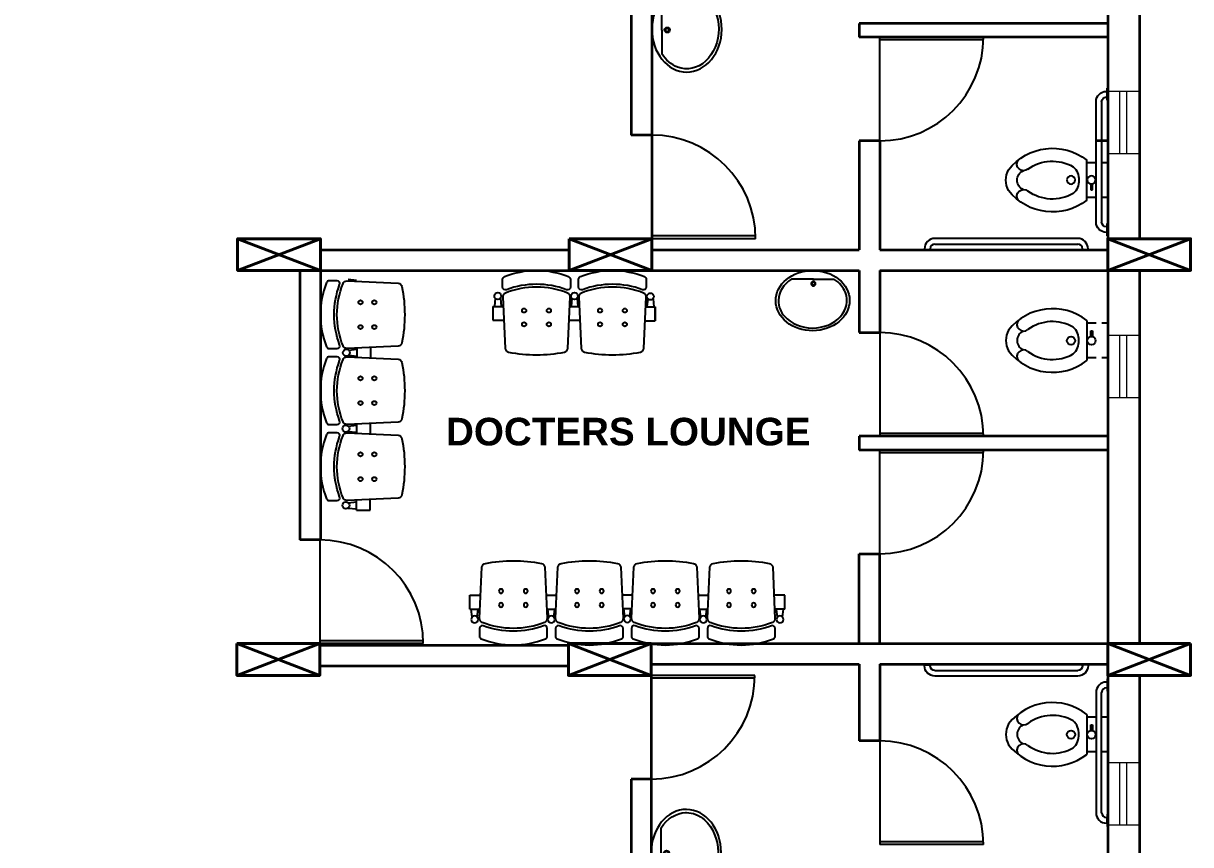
# Model space of a CAD drawing. Header units: inches. Extents: x -17070 to 527, y 504 to 2398.
# Drawn here: x -10454.02 to -10445.57, y 526.7 to 532.65 of the extents above; entities that cross this region are included whole.
import ezdxf

# ---------------------------------------------------------------- set-up
doc = ezdxf.new("R2010")
doc.units = ezdxf.units.IN
doc.linetypes.add('HIDDEN', pattern=[9.525, 6.35, -3.175])
for name, color, linetype in [('15', 7, 'HIDDEN'), ('A-Flor-Pfix', 140, 'Continuous'), ('DOOR', 5, 'Continuous'), ('elevation', 7, 'Continuous'), ('EWD_wall', 7, 'Continuous'), ('pfix', 152, 'Continuous'), ('toilet furniture', 37, 'Continuous')]:
    doc.layers.add(name, color=color, linetype=linetype)
for name, color, linetype, lineweight in [('COL', 5, 'Continuous', 40), ('section', 1, 'Continuous', 35), ('wall', 7, 'Continuous', 30), ('WIN', 4, 'Continuous', 20)]:
    doc.layers.add(name, color=color, linetype=linetype, lineweight=lineweight)
doc.styles.add('ROMANC', font='arialbd.ttf', dxfattribs={"height": 0.35})

# ---------------------------------------------------------------- blocks, each defined once
blk = doc.blocks.new('A$C15813D3F')
at = {"layer": 'A-Flor-Pfix'}
for p, q in [((0.125, -4.375), (0, -4.375)), ((0, -4.375), (0, -7.625)), ((0.125, -5.25), (0.125, -4.375)), ((0.375, -5.25), (0.125, -5.25)), ((0.125, -7.625), (0.125, -5.25)), ((0.125, -5.25), (0.125, -6.75)), ((0, -7.625), (0.125, -7.625)), ((0.125, -6.75), (0.375, -6.75)), ((1.625, -8), (1.625, -24)), ((3.125, -24), (3.125, -8)), ((1.625, -24), (1.625, -40)), ((3.125, -40), (3.125, -24)), ((0.125, -40.375), (0, -40.375)), ((0, -40.375), (0, -43.625)), ((0.125, -41.25), (0.125, -40.375)), ((0.375, -41.25), (0.125, -41.25)), ((0.125, -43.625), (0.125, -41.251)), ((0.125, -42.75), (0.375, -42.75)), ((0, -43.625), (0.125, -43.625))]:
    blk.add_line(p, q, dxfattribs=at)
for centre, radius, start, end in [((0.375, -8), 2.75, 0, 90), ((0.375, -8), 1.25, 0, 90), ((0.375, -40), 2.75, 270, 0), ((0.375, -40), 1.25, 270, 0)]:
    blk.add_arc(centre, radius, start, end, dxfattribs=at)
blk = doc.blocks.new('A$C031929D8')
at = {"layer": 'A-Flor-Pfix'}
for p, q in [((0, -13.39), (1.62, -13.39)), ((0, -22.61), (0, -13.39)), ((3.12, -13.39), (5.57, -13.39)), ((5.57, -23.31), (5.57, -12.69)), ((4.07, -19.06), (4.53, -19.06)), ((4.07, -20.55), (4.07, -19.06)), ((4.53, -20.55), (4.07, -20.55)), ((4.53, -19.06), (4.53, -20.55)), ((0, -22.61), (1.62, -22.61)), ((3.12, -22.61), (5.57, -22.61))]:
    blk.add_line(p, q, dxfattribs=at)
for centre in [(4.34, -17.96), (9.77, -17.96)]:
    blk.add_circle(centre, 1.1, dxfattribs=at)
for centre, radius, start, end in [((14.71, -24.38), 14.84, 38.0593, 128.0114), ((11.85, -17.61), 4.14, 129.8929, 185.4705), ((14.72, -24.06), 11.1, 54.0717, 119.8254), ((22.38, -13.7), 1.79, 230.0447, 34.4638), ((21.27, -18), 2.82, 296.8113, 63.1887), ((21.27, -18), 5.82, 331.6141, 28.3859), ((11.85, -18.39), 4.14, 174.5295, 230.1071), ((14.71, -11.62), 14.84, 231.9886, 321.9407), ((14.72, -11.94), 11.1, 240.1746, 305.9283), ((22.38, -22.3), 1.79, 325.5362, 129.9553)]:
    blk.add_arc(centre, radius, start, end, dxfattribs=at)
blk = doc.blocks.new('A$C44561E50')
at = {"layer": 'A-Flor-Pfix'}
for p, q in [((7.625, 0), (4.375, 0)), ((4.375, 0), (4.375, -0.125)), ((7.625, -0.125), (7.625, 0)), ((46.375, 0), (46.375, -0.125)), ((49.625, 0), (46.375, 0)), ((49.625, -0.125), (49.625, 0)), ((4.375, -0.125), (6.749, -0.125)), ((5.25, -0.125), (5.25, -0.375)), ((6.75, -0.125), (7.625, -0.125)), ((6.75, -0.375), (6.75, -0.125)), ((30, -1.625), (8, -1.625)), ((46, -1.625), (30, -1.625)), ((46.375, -0.125), (48.75, -0.125)), ((47.25, -0.125), (47.25, -0.375)), ((48.75, -0.125), (47.25, -0.125)), ((48.75, -0.125), (49.625, -0.125)), ((48.75, -0.375), (48.75, -0.125)), ((8, -3.125), (30, -3.125)), ((30, -3.125), (46, -3.125))]:
    blk.add_line(p, q, dxfattribs=at)
for centre, radius, start, end in [((8, -0.375), 2.75, 180, 270), ((8, -0.375), 1.25, 180, 270), ((46, -0.375), 1.25, 270, 0), ((46, -0.375), 2.75, 270, 0)]:
    blk.add_arc(centre, radius, start, end, dxfattribs=at)
blk = doc.blocks.new('A$C6D011404')
at = {"layer": 'toilet furniture'}
for q in [(117.8, 64.2), (434, 64.2)]:
    blk.add_line((281.2, 64.2), q, dxfattribs=at)
for radius in [16.7, 11.9]:
    blk.add_circle((281.1, 98.7), radius, dxfattribs=at)
at = {"layer": 'toilet furniture', "extrusion": (0, 0, -1)}
blk.add_ellipse((275.7, 224.9), major_axis=(275.7, -1.7), ratio=0.815709, start_param=3.141593, end_param=9.424778, dxfattribs=at)
at = {"layer": 'toilet furniture'}
blk.add_open_spline([(117.8, 64.2), (57.8, 102.3), (21.6, 161.7), (20, 223), (20, 224.8), (20, 226.5), (20.2, 267.8), (36.5, 309.1), (112.9, 395.6), (192.4, 429.5), (354.9, 430.1), (435.1, 397), (529.4, 293.2), (543.3, 225.1), (505.4, 125.8), (474.6, 90.1), (434, 64.2)], degree=3, knots=[5.365258, 5.365258, 5.365258, 5.365258, 6.257078, 6.257078, 6.283185, 6.283185, 6.283185, 6.901165, 6.901165, 7.841015, 7.841015, 8.780865, 8.780865, 9.720714, 9.720714, 10.328696, 10.328696, 10.328696, 10.328696], dxfattribs=at)
blk = doc.blocks.new('HEAD')
for p, q in [((-1.48, 1), (-1.4, 1.21)), ((-1.4, 1.21), (-1.27, 1.42)), ((-1.27, 1.42), (-1.08, 1.63)), ((-1.08, 1.63), (-0.88, 1.71)), ((-0.88, 1.71), (-0.67, 1.79)), ((-0.67, 1.79), (-0.45, 1.86)), ((-0.45, 1.86), (-0.24, 1.94)), ((-0.24, 1.94), (-0.03, 1.98)), ((-0.03, 1.98), (0.18, 2)), ((0.18, 2), (0.38, 2)), ((0.38, 2), (0.59, 1.92)), ((0.52, 1.09), (0.73, 1.18)), ((0.59, 1.92), (0.8, 1.81)), ((0.73, 1.18), (0.94, 1.26)), ((0.8, 1.81), (1.01, 1.73)), ((0.94, 1.26), (1.15, 1.24)), ((0.95, 1.26), (1.1, 1.05)), ((1.01, 1.73), (1.22, 1.64)), ((1.15, 1.24), (1.18, 1.24)), ((1.22, 1.64), (1.41, 1.43)), ((1.41, 1.43), (1.57, 1.22)), ((1.57, 1.22), (1.64, 1.02)), ((-1.57, 0.59), (-1.55, 0.8)), ((-1.51, 0.38), (-1.57, 0.59)), ((-1.55, 0.8), (-1.48, 1)), ((-1.47, 0.17), (-1.51, 0.38)), ((-1.44, -0.03), (-1.47, 0.17)), ((-1.33, 0.25), (-1.25, 0.46)), ((-1.3, 0.05), (-1.33, 0.25)), ((-1.18, -0.16), (-1.3, 0.05)), ((-1.25, 0.46), (-1.18, 0.67)), ((-1.18, 0.67), (-1.14, 0.88)), ((-1.14, 0.88), (-0.93, 0.99)), ((-0.95, 0.43), (-0.74, 0.49)), ((-0.93, 0.99), (-0.73, 0.98)), ((-0.74, 0.49), (-0.53, 0.5)), ((-0.73, 0.98), (-0.52, 0.96)), ((-0.53, 0.5), (-0.39, 0.47)), ((-0.52, 0.96), (-0.31, 0.96)), ((-0.31, 0.96), (-0.1, 0.97)), ((-0.22, 0.31), (-0.07, 0.1)), ((-0.07, 0.1), (-0.11, -0.1)), ((-0.1, 0.97), (0.11, 0.98)), ((0.11, 0.98), (0.31, 1.03)), ((0.31, 1.03), (0.52, 1.09)), ((0.43, 0.45), (0.64, 0.5)), ((0.64, 0.5), (0.85, 0.5)), ((0.85, 0.5), (0.95, 0.47)), ((1.1, 1.05), (1.19, 0.84)), ((1.18, 0.01), (1.1, -0.2)), ((1.19, 0.22), (1.18, 0.01)), ((1.19, 0.84), (1.22, 0.64)), ((1.22, 0.43), (1.19, 0.22)), ((1.22, 0.64), (1.22, 0.43)), ((1.32, 0.13), (1.23, 0)), ((1.53, 0.29), (1.32, 0.13)), ((1.49, 0.18), (1.46, -0.02)), ((1.6, 0.39), (1.49, 0.18)), ((1.64, 0.6), (1.6, 0.39)), ((1.64, 1.02), (1.68, 0.81)), ((1.68, 0.81), (1.64, 0.6)), ((-1.37, -0.24), (-1.44, -0.03)), ((-1.19, -0.32), (-1.37, -0.24)), ((-1.2, -0.39), (-1.19, -0.32)), ((-1.16, -0.6), (-1.2, -0.39)), ((-1.08, -0.37), (-1.18, -0.16)), ((-1.07, -0.81), (-1.16, -0.6)), ((-1.01, -0.58), (-1.08, -0.37)), ((-0.95, -1.02), (-1.07, -0.81)), ((-0.74, -1.21), (-0.95, -1.02)), ((-0.39, -0.74), (-0.18, -0.69)), ((-0.32, -0.81), (-0.11, -0.92)), ((-0.25, -0.24), (-0.04, -0.37)), ((-0.18, -0.69), (0.03, -0.69)), ((-0.11, -0.1), (-0.12, -0.14)), ((-0.11, -0.92), (0.1, -0.91)), ((-0.04, -0.37), (0.16, -0.36)), ((0.03, -0.69), (0.23, -0.67)), ((0.1, -0.91), (0.3, -0.91)), ((0.16, -0.36), (0.29, -0.24)), ((0.23, -0.67), (0.44, -0.72)), ((0.3, -0.91), (0.44, -0.82)), ((0.44, -0.72), (0.49, -0.72)), ((0.89, -1.07), (0.7, -1.28)), ((0.87, -0.61), (0.86, -0.69)), ((0.94, -0.4), (0.87, -0.61)), ((1.1, -0.88), (0.89, -1.07)), ((1.1, -0.2), (0.94, -0.4)), ((1.18, -0.67), (1.1, -0.88)), ((1.17, -0.16), (1.17, -0.23)), ((1.17, -0.23), (1.2, -0.44)), ((1.23, -0.46), (1.18, -0.67)), ((1.2, -0.44), (1.22, -0.51)), ((1.42, -0.25), (1.23, -0.46)), ((1.46, -0.02), (1.42, -0.25)), ((-0.55, -1.42), (-0.74, -1.21)), ((-0.34, -1.49), (-0.55, -1.42)), ((-0.14, -1.49), (-0.34, -1.49)), ((0.07, -1.5), (-0.14, -1.49)), ((0.28, -1.48), (0.07, -1.5)), ((0.49, -1.42), (0.28, -1.48)), ((0.7, -1.28), (0.49, -1.42))]:
    blk.add_line(p, q)
for centre, radius, start, end in [((-0.66, 0.4), 0.105, 128.6724, 57.683), ((0.71, 0.4), 0.104, 117.341, 62.659), ((1.47, -0.17), 0.3, 144.144, 176.818)]:
    blk.add_arc(centre, radius, start, end)
blk = doc.blocks.new('CAMILLA INVERTIDA')
at = {"layer": '15', "color": 7, "linetype": 'Continuous'}
for p, q in [((-0.576, 0.2001), (-0.4761, 0.2752)), ((-0.4761, 0.2752), (-0.3011, 0.3253)), ((-0.3011, 0.3253), (-0.101, 0.2004)), ((0.7748, 0.2996), (1.1181, -0.2167)), ((0.7748, 0.2996), (0.992, -0.3006)), ((-0.426, 0.1502), (-0.301, 0.2003)), ((-0.3248, 0.1707), (-0.4018, 0.1599)), ((-0.3248, 0.1707), (-0.2504, 0.1809)), ((-0.301, 0.2003), (-0.1265, 0.1336)), ((-0.101, 0.2004), (-0.1265, 0.1336)), ((-0.1024, 0.2012), (-0.0443, 0.2092)), ((-0.1024, 0.2012), (-0.0443, 0.2092)), ((-0.101, 0.2004), (-0.0092, 0.1685)), ((-0.426, 0.1502), (-0.426, 0.1204)), ((-0.1265, 0.1336), (-0.0693, 0.0944)), ((0.4927, 0.062), (0.5175, 0.1637)), ((-0.3225, 0.0348), (-0.0259, 0.0754)), ((0.449, 0.062), (0.4927, 0.062)), ((-0.6572, -0.0296), (-0.7888, -0.0476)), ((0.4446, -0.0562), (0.4923, -0.0562)), ((0.4923, -0.0562), (0.5174, -0.1591)), ((-0.4258, -0.12), (-0.4258, -0.1498)), ((-0.4258, -0.1498), (-0.3008, -0.1997)), ((-0.3008, -0.1997), (-0.0654, -0.141)), ((-0.0654, -0.141), (-0.0033, -0.1037)), ((-0.0508, -0.1996), (-0.0654, -0.141)), ((-0.5758, -0.1999), (-0.4757, -0.2748)), ((-0.3007, -0.3247), (-0.0508, -0.1996)), ((-0.0508, -0.1996), (0.0423, -0.1908)), ((0.992, -0.3006), (1.1181, -0.2167)), ((-0.4757, -0.2748), (-0.3007, -0.3247))]:
    blk.add_line(p, q, dxfattribs=at)
at = {"layer": '15'}
for p, q in [((2.0998, 0.3), (0.0498, 0.2988)), ((0.1748, 0.2739), (0.0498, 0.2738)), ((0.1748, 0.2989), (0.1752, -0.3011)), ((1.5748, 0.3247), (0.5748, 0.3241)), ((0.5748, 0.3241), (0.5748, 0.2991)), ((1.5748, 0.3247), (1.5748, 0.2997)), ((1.9752, -0.3001), (1.9748, 0.2999)), ((2.0998, 0.275), (1.9748, 0.2749)), ((-0.0001, 0.2488), (-0.0001, 0.1638)), ((0.0249, 0.2488), (0.0251, -0.1186)), ((2.1251, -0.25), (2.1249, 0.25)), ((2.1501, -0.25), (2.1499, 0.25)), ((-0.0001, 0.1023), (0.0001, -0.1023)), ((0.2879, 0.0857), (0.2879, -0.0459)), ((0.2979, 0.0892), (0.2979, -0.0267)), ((0.3079, 0.0922), (0.3079, 0.0629)), ((0.3179, 0.0948), (0.3179, 0.0724)), ((0.3279, 0.0961), (0.3279, 0.0737)), ((0.3379, 0.0961), (0.3379, 0.0762)), ((0.3479, 0.0939), (0.3479, 0.0791)), ((0.3579, 0.092), (0.3579, 0.0822)), ((0.3679, 0.0904), (0.3679, 0.0819)), ((0.2379, 0.0213), (0.2379, -0.0268)), ((0.2479, 0.0443), (0.2479, -0.044)), ((0.2579, 0.0649), (0.2578, -0.0631)), ((0.2679, 0.0744), (0.2678, -0.0717)), ((0.2779, 0.0808), (0.2778, -0.0787)), ((0.2878, -0.0502), (0.2878, -0.0849)), ((0.2978, -0.056), (0.2978, -0.088)), ((0.3078, -0.0604), (0.3078, -0.0902)), ((0.3178, -0.0636), (0.3178, -0.0915)), ((0.3278, -0.0645), (0.3278, -0.0905)), ((0.3378, -0.0649), (0.3378, -0.089)), ((0.3478, -0.0648), (0.3478, -0.0873)), ((0.3578, -0.0639), (0.3578, -0.0836)), ((0.3678, -0.0633), (0.3678, -0.0716)), ((0.3778, -0.0626), (0.3778, -0.0655)), ((-0.7705, -0.1814), (-0.5985, -0.1578)), ((0.0001, -0.1948), (0.0001, -0.2512)), ((0.0251, -0.1925), (0.0251, -0.2512)), ((0.0502, -0.2762), (0.1752, -0.2761)), ((0.0502, -0.3012), (2.1002, -0.3)), ((0.5752, -0.3009), (0.5752, -0.3259)), ((0.5752, -0.3259), (1.5752, -0.3253)), ((1.5752, -0.3003), (1.5752, -0.3253)), ((1.9752, -0.2751), (2.1002, -0.275))]:
    blk.add_line(p, q, dxfattribs=at)
at = {"layer": '15', "color": 7}
for p, q in [((-0.4883, -0.0866), (-0.4884, 0.0869)), ((-0.4783, -0.0908), (-0.4784, 0.0911)), ((-0.4683, -0.094), (-0.4684, 0.0943)), ((-0.4583, -0.0964), (-0.4584, 0.0967)), ((-0.4483, -0.0982), (-0.4484, 0.0985)), ((-0.4383, -0.0993), (-0.4384, 0.0997)), ((-0.4283, -0.0998), (-0.4284, 0.1002)), ((-0.4183, -0.0996), (-0.4184, 0.1)), ((-0.4083, -0.0988), (-0.4084, 0.0992)), ((-0.3983, -0.0973), (-0.3984, 0.0977)), ((-0.3884, 0.0676), (-0.3884, 0.0956)), ((-0.3784, 0.0735), (-0.3784, 0.0928)), ((-0.3684, 0.079), (-0.3684, 0.0891)), ((-0.5483, -0.0201), (-0.5483, 0.0203)), ((-0.5383, -0.0433), (-0.5384, 0.0435)), ((-0.5283, -0.057), (-0.5284, 0.0573)), ((-0.5183, -0.0672), (-0.5184, 0.0674)), ((-0.5083, -0.0751), (-0.5084, 0.0753)), ((-0.4983, -0.0815), (-0.4984, 0.0817)), ((-0.3883, -0.0567), (-0.3884, 0.0576)), ((-0.3783, -0.0512), (-0.3784, 0.0516)), ((-0.3683, -0.0457), (-0.3684, 0.0461)), ((-0.3583, -0.0402), (-0.3583, 0.0407)), ((-0.3483, -0.0347), (-0.3483, 0.0352)), ((-0.3383, -0.0292), (-0.3383, 0.0297)), ((-0.284, 0.004), (-0.319, 0.0159)), ((-0.3883, -0.0952), (-0.3883, -0.0676)), ((-0.3783, -0.0924), (-0.3783, -0.0731)), ((-0.3683, -0.0887), (-0.3683, -0.0786)), ((-0.284, -0.0035), (-0.3188, -0.0143))]:
    blk.add_line(p, q, dxfattribs=at)
blk.add_lwpolyline([(-0.3384, 0.0716, 0.086863), (-0.377, 0.0923, 0.080167), (-0.426, 0.1002, 0.080167), (-0.475, 0.0922, 0.088923), (-0.5143, 0.0708, 0.104957), (-0.5419, 0.0372, 0.120011), (-0.5509, 0.0001, 0.120011), (-0.5418, -0.037, 0.104957), (-0.5142, -0.0706, 0.088923), (-0.4749, -0.0919, 0.080167), (-0.4258, -0.0998, 0.080167), (-0.3768, -0.0919, 0.086863), (-0.3383, -0.0711, 0.104957)], format="xyb", dxfattribs=at)
at = {"layer": '15', "color": 7, "linetype": 'Continuous'}
for points in [[(-0.3973, 0.0975, 0.45437), (-0.3953, 0.11, 0.104203), (-0.4026, 0.1158, 0.064948), (-0.4121, 0.1191, 0.051099), (-0.4248, 0.1204, 0.051099), (-0.4376, 0.1191, 0.064948), (-0.4471, 0.1157, 0.104203), (-0.4544, 0.1099, 0.433673), (-0.4529, 0.0978, 0.174705)], [(-0.3972, -0.0971, -0.45437), (-0.3951, -0.1096, -0.104203), (-0.4024, -0.1154, -0.064948), (-0.412, -0.1187, -0.051099), (-0.4247, -0.12, -0.051099), (-0.4374, -0.1187, -0.064948), (-0.447, -0.1154, -0.104203), (-0.4543, -0.1096, -0.433673), (-0.4528, -0.0975, -0.174705)]]:
    blk.add_lwpolyline(points, format="xyb", dxfattribs=at)
at = {"layer": '15'}
for centre, radius, start, end in [((0.0499, 0.2488), 0.05, 90.03271, 180.03271), ((0.0499, 0.2488), 0.025, 90.03271, 180.03271), ((2.0999, 0.25), 0.05, 0.03271, 90.03271), ((2.0999, 0.25), 0.025, 0.03271, 90.03271), ((-0.3759, 0.0002), 0.2828, 135.03271, 225.03271), ((-0.7879, -0.1156), 0.068, 90.70866, 284.88709), ((0.0501, -0.2512), 0.05, 180.03271, 270.03271), ((0.0501, -0.2512), 0.025, 180.03271, 270.03271), ((2.1001, -0.25), 0.025, 270.03271, 0.03271), ((2.1001, -0.25), 0.05, 270.03271, 0.03271)]:
    blk.add_arc(centre, radius, start, end, dxfattribs=at)
at = {"layer": '15', "color": 7, "linetype": 'Continuous'}
for centre, radius, start, end in [((0.8687, -1.298), 1.5629, 92.9552, 99.53303), ((-0.0439, 0.1411), 0.0681, 50.01563, 90.34157), ((0.6195, 0.1388), 0.105, 95.29049, 166.263), ((0.7012, -0.6985), 0.8689, 81.82838, 91.23232), ((0.7715, 0.2951), 0.1335, 282.38059, 291.88062), ((-0.0619, 0.1051), 0.013, 235.60293, 46.34509), ((-0.0215, 0.133), 0.0375, 207.19891, 70.84579), ((-0.0439, 0.1411), 0.0681, 285.25418, 310.04978), ((0.651, 0.0757), 0.0683, 321.61238, 56.60417), ((0.4935, 0.0023), 0.0334, 359.96729, 51.00829), ((0.4935, 0.0023), 0.0334, 308.92629, 359.96729), ((-0.7879, -0.1156), 0.068, 104.86849, 150.59235), ((0.6509, -0.0713), 0.0683, 303.33042, 38.3222), ((0.004, -0.1159), 0.0141, 294.29762, 120.98268), ((0.0388, -0.1535), 0.0375, 275.38241, 139.8979), ((0.6194, -0.1342), 0.105, 193.67158, 264.6441), ((0.702, 0.7029), 0.8689, 268.70226, 282.65351), ((0.7712, -0.2908), 0.1335, 59.02351, 77.554), ((1.3596, 2.108), 2.3009, 258.28391, 259.46647), ((-0.7879, -0.1156), 0.068, 233.4506, 284.86849), ((0.8702, 1.3022), 1.5629, 260.40156, 268.88664), ((0.95, -2.0006), 1.8276, 90.12952, 93.45436), ((0.8638, 1.3013), 1.5618, 269.12088, 274.12226)]:
    blk.add_arc(centre, radius, start, end, dxfattribs=at)
at = {"layer": '15', "color": 7}
for centre, radius, start, end in [((-0.4533, 0.0002), 0.1353, 328.2106, 31.85482), ((-0.2855, 0.0003), 0.00403, 291.5838, 68.48161)]:
    blk.add_arc(centre, radius, start, end, dxfattribs=at)
at = {"layer": '15', "xscale": -0.05800000000004864, "yscale": 0.07250000000004775, "zscale": 0.05800000000003884, "rotation": 89.96729221976162}
blk.add_blockref('HEAD', (0.3778, 0.0057), dxfattribs=at)
blk = doc.blocks.new('S4-PROTO')
for p, q in [((-2.28, 0.1), (-2.206, 0.1)), ((-2.28, 0.1), (-2.28, 0)), ((-2.264, 0.1588), (-2.2702, 0.1)), ((-2.226, 0.1588), (-2.2198, 0.1)), ((-1.724, 0.1), (-1.656, 0.1)), ((-1.709, 0.1588), (-1.7152, 0.1)), ((-1.671, 0.1588), (-1.6648, 0.1)), ((-1.174, 0.0966), (-1.106, 0.0966)), ((-1.159, 0.1554), (-1.1652, 0.0966)), ((-1.121, 0.1554), (-1.1148, 0.0966)), ((-0.624, 0.1), (-0.556, 0.1)), ((-0.609, 0.1588), (-0.6152, 0.1)), ((-0.571, 0.1588), (-0.5648, 0.1)), ((0, 0.1), (-0.074, 0.1)), ((-0.054, 0.1588), (-0.0602, 0.1)), ((-0.016, 0.1588), (-0.0098, 0.1)), ((0, 0.1), (0, 0)), ((-2.28, 0), (-2.2014, 0)), ((-1.7286, 0), (-1.6514, 0)), ((-0.6286, 0), (-0.5514, 0)), ((0, 0), (-0.0786, 0)), ((-1.1786, -0.0034), (-1.1014, -0.0034))]:
    blk.add_line(p, q)
for points in [[(-1.72, 0.2718), (-1.72, 0.2395, -0.522832), (-1.747, 0.2208, 0.18), (-2.183, 0.2208, -0.522832), (-2.21, 0.2395), (-2.21, 0.2966, -0.306573), (-2.1974, 0.3152, -0.192782), (-1.7326, 0.3152, -0.306573), (-1.72, 0.2966), (-1.72, 0.2537)], [(-1.17, 0.2718), (-1.17, 0.2395, -0.522832), (-1.197, 0.2208, 0.18), (-1.633, 0.2208, -0.522832), (-1.66, 0.2395), (-1.66, 0.2966, -0.306573), (-1.6474, 0.3152, -0.192782), (-1.1826, 0.3152, -0.306573), (-1.17, 0.2966), (-1.17, 0.2537)], [(-0.62, 0.2718), (-0.62, 0.2395, -0.522832), (-0.647, 0.2208, 0.18), (-1.083, 0.2208, -0.522832), (-1.11, 0.2395), (-1.11, 0.2966, -0.306573), (-1.0974, 0.3152, -0.192782), (-0.6326, 0.3152, -0.306573), (-0.62, 0.2966), (-0.62, 0.2537)], [(-0.07, 0.2718), (-0.07, 0.2395, -0.522832), (-0.097, 0.2208, 0.18), (-0.533, 0.2208, -0.522832), (-0.56, 0.2395), (-0.56, 0.2966, -0.306573), (-0.5474, 0.3152, -0.192782), (-0.0826, 0.3152, -0.306573), (-0.07, 0.2966), (-0.07, 0.2537)]]:
    blk.add_lwpolyline(points, format="xyb")
for points in [[(-2.1922, -0.2025, 0.346546), (-2.1679, -0.2306, 0.095695), (-1.7621, -0.2306, 0.346546), (-1.7378, -0.2025), (-1.721, 0.1673, 0.318973), (-1.7398, 0.1965, 0.193005), (-2.1902, 0.1965, 0.318973), (-2.209, 0.1673)], [(-1.6422, -0.2025, 0.346546), (-1.6179, -0.2306, 0.095695), (-1.2121, -0.2306, 0.346546), (-1.1878, -0.2025), (-1.171, 0.1673, 0.318973), (-1.1898, 0.1965, 0.193005), (-1.6402, 0.1965, 0.318973), (-1.659, 0.1673)], [(-1.0922, -0.2025, 0.346546), (-1.0679, -0.2306, 0.095695), (-0.6621, -0.2306, 0.346546), (-0.6378, -0.2025), (-0.621, 0.1673, 0.318973), (-0.6398, 0.1965, 0.193005), (-1.0902, 0.1965, 0.318973), (-1.109, 0.1673)], [(-0.5422, -0.2025, 0.346546), (-0.5179, -0.2306, 0.095695), (-0.1121, -0.2306, 0.346546), (-0.0878, -0.2025), (-0.071, 0.1673, 0.318973), (-0.0898, 0.1965, 0.193005), (-0.5402, 0.1965, 0.318973), (-0.559, 0.1673)]]:
    blk.add_lwpolyline(points, format="xyb", close=True)
for centre, radius in [((-2.245, 0.175), 0.025), ((-1.69, 0.175), 0.025), ((-1.14, 0.1716), 0.025), ((-0.59, 0.175), 0.025), ((-0.035, 0.175), 0.025), ((-2.0546, 0.07), 0.015), ((-1.8754, 0.07), 0.015), ((-1.5046, 0.07), 0.015), ((-1.3254, 0.07), 0.015), ((-0.9546, 0.07), 0.015), ((-0.7754, 0.07), 0.015), ((-0.4046, 0.07), 0.015), ((-0.2254, 0.07), 0.015), ((-2.0546, -0.03), 0.015), ((-1.8754, -0.03), 0.015), ((-1.5046, -0.03), 0.015), ((-1.3254, -0.03), 0.015), ((-0.9546, -0.03), 0.015), ((-0.7754, -0.03), 0.015), ((-0.4046, -0.03), 0.015), ((-0.2254, -0.03), 0.015)]:
    blk.add_circle(centre, radius)

msp = doc.modelspace()

# ---------------------------------------------------------------- linework, layer by layer
for p, q in [((-10451.67094, 530.79382), (-10451.61214, 530.78769)), ((-10450.60693, 530.65677), (-10450.61306, 530.59797)), ((-10450.56885, 530.65677), (-10450.56271, 530.59797)), ((-10450.05193, 530.65677), (-10450.05806, 530.59797)), ((-10450.01385, 530.65677), (-10450.00771, 530.59797)), ((-10449.50193, 530.65337), (-10449.50806, 530.59457)), ((-10449.46385, 530.65337), (-10449.45771, 530.59457)), ((-10450.62289, 530.59797), (-10450.54886, 530.59797)), ((-10450.62289, 530.59797), (-10450.62289, 530.49797)), ((-10450.06691, 530.59797), (-10449.99886, 530.59797)), ((-10449.51691, 530.59457), (-10449.44886, 530.59457)), ((-10450.62289, 530.49797), (-10450.5443, 530.49797)), ((-10450.07148, 530.49797), (-10449.9943, 530.49797)), ((-10449.52148, 530.49457), (-10449.44886, 530.49457)), ((-10451.66753, 530.2819), (-10451.60873, 530.28803)), ((-10451.60873, 530.29688), (-10451.60873, 530.22883)), ((-10451.50873, 530.30145), (-10451.50873, 530.22427)), ((-10451.66753, 530.24382), (-10451.60873, 530.23769)), ((-10451.67094, 529.7319), (-10451.61214, 529.73803)), ((-10451.67094, 529.69382), (-10451.61214, 529.68769)), ((-10451.61214, 529.74688), (-10451.61214, 529.67883)), ((-10451.51214, 529.75145), (-10451.51214, 529.67427)), ((-10451.67094, 529.1769), (-10451.61214, 529.18303)), ((-10451.61214, 529.12286), (-10451.61214, 529.19688)), ((-10451.51214, 529.12286), (-10451.51214, 529.20145)), ((-10451.67094, 529.13882), (-10451.61214, 529.13269)), ((-10451.61214, 529.12286), (-10451.51214, 529.12286))]:
    msp.add_line(p, q)
for points in [[(-10450.06289, 530.76974), (-10450.06289, 530.73747, -0.5228315), (-10450.08986, 530.71873, 0.18), (-10450.52591, 530.71873, -0.5228315), (-10450.55289, 530.73747), (-10450.55289, 530.79459, -0.3065734), (-10450.54032, 530.81316, -0.1927815), (-10450.07545, 530.81316, -0.3065734), (-10450.06289, 530.79459), (-10450.06289, 530.75169)], [(-10449.51289, 530.76974), (-10449.51289, 530.73747, -0.5228315), (-10449.53986, 530.71873, 0.18), (-10449.97591, 530.71873, -0.5228315), (-10450.00289, 530.73747), (-10450.00289, 530.79459, -0.3065734), (-10449.99032, 530.81316, -0.1927815), (-10449.52545, 530.81316, -0.3065734), (-10449.51289, 530.79459), (-10449.51289, 530.75169)], [(-10451.78391, 530.29286), (-10451.75164, 530.29286, 0.5228315), (-10451.73289, 530.31983, -0.18), (-10451.73289, 530.75589, 0.5228315), (-10451.75164, 530.78286), (-10451.80876, 530.78286, 0.3065734), (-10451.82733, 530.77029, 0.1927815), (-10451.82733, 530.30542, 0.3065734), (-10451.80876, 530.29286), (-10451.76586, 530.29286)], [(-10451.78391, 529.74286), (-10451.75164, 529.74286, 0.5228315), (-10451.73289, 529.76983, -0.18), (-10451.73289, 530.20589, 0.5228315), (-10451.75164, 530.23286), (-10451.80876, 530.23286, 0.3065734), (-10451.82733, 530.22029, 0.1927815), (-10451.82733, 529.75542, 0.3065734), (-10451.80876, 529.74286), (-10451.76586, 529.74286)], [(-10451.78391, 529.19286), (-10451.75164, 529.19286, 0.5228315), (-10451.73289, 529.21983, -0.18), (-10451.73289, 529.65589, 0.5228315), (-10451.75164, 529.68286), (-10451.80876, 529.68286, 0.3065734), (-10451.82733, 529.67029, 0.1927815), (-10451.82733, 529.20542, 0.3065734), (-10451.80876, 529.19286), (-10451.76586, 529.19286)]]:
    msp.add_lwpolyline(points, format="xyb")
for points in [[(-10451.30964, 530.76503, -0.3465458), (-10451.28155, 530.74075, -0.0956951), (-10451.28155, 530.33497, -0.3465458), (-10451.30964, 530.31069), (-10451.67945, 530.29381, -0.318973), (-10451.70866, 530.31262, -0.1930054), (-10451.70866, 530.7631, -0.318973), (-10451.67945, 530.78191)], [(-10450.53506, 530.29547, 0.3465458), (-10450.51078, 530.26739, 0.0956951), (-10450.105, 530.26739, 0.3465458), (-10450.08072, 530.29547), (-10450.06384, 530.66528, 0.318973), (-10450.08265, 530.6945, 0.1930054), (-10450.53313, 530.6945, 0.318973), (-10450.55193, 530.66528)], [(-10449.98506, 530.29547, 0.3465458), (-10449.96078, 530.26739, 0.0956951), (-10449.555, 530.26739, 0.3465458), (-10449.53072, 530.29547), (-10449.51384, 530.66528, 0.318973), (-10449.53265, 530.6945, 0.1930054), (-10449.98313, 530.6945, 0.318973), (-10450.00193, 530.66528)], [(-10451.30964, 530.21503, -0.3465458), (-10451.28155, 530.19075, -0.0956951), (-10451.28155, 529.78497, -0.3465458), (-10451.30964, 529.76069), (-10451.67945, 529.74381, -0.318973), (-10451.70866, 529.76262, -0.1930054), (-10451.70866, 530.2131, -0.318973), (-10451.67945, 530.23191)], [(-10451.30964, 529.66503, -0.3465458), (-10451.28155, 529.64075, -0.0956951), (-10451.28155, 529.23497, -0.3465458), (-10451.30964, 529.21069), (-10451.67945, 529.19381, -0.318973), (-10451.70866, 529.21262, -0.1930054), (-10451.70866, 529.6631, -0.318973), (-10451.67945, 529.68191)]]:
    msp.add_lwpolyline(points, format="xyb", close=True)
for centre, radius in [((-10451.58214, 530.62746), 0.015), ((-10451.48214, 530.62746), 0.015), ((-10450.58789, 530.67297), 0.025), ((-10450.03289, 530.67297), 0.025), ((-10449.48289, 530.66957), 0.025), ((-10450.39749, 530.56797), 0.015), ((-10450.21829, 530.56797), 0.015), ((-10449.84749, 530.56797), 0.015), ((-10449.66829, 530.56797), 0.015), ((-10451.58214, 530.44826), 0.015), ((-10451.48214, 530.44826), 0.015), ((-10450.39749, 530.46797), 0.015), ((-10450.21829, 530.46797), 0.015), ((-10449.84749, 530.46797), 0.015), ((-10449.66829, 530.46797), 0.015), ((-10451.68373, 530.26286), 0.025), ((-10451.58214, 530.07746), 0.015), ((-10451.48214, 530.07746), 0.015), ((-10451.58214, 529.89826), 0.015), ((-10451.48214, 529.89826), 0.015), ((-10451.68714, 529.71286), 0.025), ((-10451.58214, 529.52746), 0.015), ((-10451.48214, 529.52746), 0.015), ((-10451.58214, 529.34826), 0.015), ((-10451.48214, 529.34826), 0.015), ((-10451.68714, 529.15786), 0.025)]:
    msp.add_circle(centre, radius)
at = {"layer": 'COL', "ltscale": 0.0005}
for p, q in [((-10452.47214, 530.85797), (-10451.87214, 531.08797)), ((-10452.47214, 531.08797), (-10451.87214, 530.85797)), ((-10451.87214, 530.85797), (-10452.47214, 531.08797)), ((-10451.87214, 531.08797), (-10452.47214, 530.85797)), ((-10450.07214, 530.85797), (-10449.47214, 531.08797)), ((-10450.07214, 531.08797), (-10449.47214, 530.85797)), ((-10446.17214, 530.85797), (-10445.57214, 531.08797)), ((-10446.17214, 531.08797), (-10445.57214, 530.85797)), ((-10446.17214, 530.85797), (-10445.57214, 531.08797)), ((-10446.17214, 531.08797), (-10445.57214, 530.85797)), ((-10445.57214, 530.85797), (-10446.17214, 531.08797)), ((-10445.57214, 531.08797), (-10446.17214, 530.85797)), ((-10452.47714, 527.92797), (-10451.87714, 528.15797)), ((-10452.47714, 528.15797), (-10451.87714, 527.92797)), ((-10452.47714, 527.92797), (-10451.87714, 528.15797)), ((-10452.47714, 528.15797), (-10451.87714, 527.92797)), ((-10449.47714, 527.92797), (-10450.07714, 528.15797)), ((-10449.47714, 528.15797), (-10450.07714, 527.92797)), ((-10449.47714, 527.92797), (-10450.07714, 528.15797)), ((-10449.47714, 528.15797), (-10450.07714, 527.92797)), ((-10445.57214, 527.92797), (-10446.17214, 528.15797)), ((-10445.57214, 528.15797), (-10446.17214, 527.92797)), ((-10445.57214, 527.92797), (-10446.17214, 528.15797)), ((-10445.57214, 528.15797), (-10446.17214, 527.92797))]:
    msp.add_line(p, q, dxfattribs=at)
for points in [[(-10452.47214, 531.08797), (-10452.47214, 530.85797), (-10451.87214, 530.85797), (-10451.87214, 531.08797)], [(-10451.87214, 531.08797), (-10451.87214, 530.85797), (-10452.47214, 530.85797), (-10452.47214, 531.08797)], [(-10450.07214, 531.08797), (-10450.07214, 530.85797), (-10449.47214, 530.85797), (-10449.47214, 531.08797)], [(-10446.17214, 531.08797), (-10446.17214, 530.85797), (-10445.57214, 530.85797), (-10445.57214, 531.08797)], [(-10446.17214, 531.08797), (-10446.17214, 530.85797), (-10445.57214, 530.85797), (-10445.57214, 531.08797)], [(-10445.57214, 531.08797), (-10445.57214, 530.85797), (-10446.17214, 530.85797), (-10446.17214, 531.08797)], [(-10452.47714, 528.15797), (-10452.47714, 527.92797), (-10451.87714, 527.92797), (-10451.87714, 528.15797)], [(-10452.47714, 528.15797), (-10452.47714, 527.92797), (-10451.87714, 527.92797), (-10451.87714, 528.15797)], [(-10449.47714, 528.15797), (-10449.47714, 527.92797), (-10450.07714, 527.92797), (-10450.07714, 528.15797)], [(-10449.47714, 528.15797), (-10449.47714, 527.92797), (-10450.07714, 527.92797), (-10450.07714, 528.15797)], [(-10445.57214, 528.15797), (-10445.57214, 527.92797), (-10446.17214, 527.92797), (-10446.17214, 528.15797)], [(-10445.57214, 528.15797), (-10445.57214, 527.92797), (-10446.17214, 527.92797), (-10446.17214, 528.15797)]]:
    msp.add_lwpolyline(points, close=True, dxfattribs=at)
at = {"layer": 'DOOR', "ltscale": 0.0005}
for p, q in [((-10447.07214, 532.546), (-10447.82214, 532.546)), ((-10447.82214, 531.796), (-10447.82214, 532.546)), ((-10447.07214, 532.526), (-10447.82214, 532.526)), ((-10449.47214, 531.83797), (-10449.47214, 531.08797)), ((-10448.72214, 531.10797), (-10449.47214, 531.10797)), ((-10448.72214, 531.08797), (-10449.47214, 531.08797)), ((-10447.82214, 530.40797), (-10447.82214, 529.65797)), ((-10447.07214, 529.67797), (-10447.82214, 529.67797)), ((-10447.07214, 529.65797), (-10447.82214, 529.65797)), ((-10447.07214, 529.55797), (-10447.82214, 529.55797)), ((-10447.82214, 528.80797), (-10447.82214, 529.55797)), ((-10447.07214, 529.53797), (-10447.82214, 529.53797)), ((-10451.87714, 528.90797), (-10451.87714, 528.15797)), ((-10451.12714, 528.17797), (-10451.87714, 528.17797)), ((-10451.12714, 528.15797), (-10451.87714, 528.15797)), ((-10448.72714, 527.92797), (-10449.47714, 527.92797)), ((-10449.47714, 527.17797), (-10449.47714, 527.92797)), ((-10448.72714, 527.90797), (-10449.47714, 527.90797)), ((-10447.82214, 527.45316), (-10447.82214, 526.70316)), ((-10447.07214, 526.72316), (-10447.82214, 526.72316)), ((-10447.07214, 526.70316), (-10447.82214, 526.70316))]:
    msp.add_line(p, q, dxfattribs=at)
for centre, start, end in [((-10447.82214, 532.546), 270, 360), ((-10449.47214, 531.08797), 0, 90), ((-10447.82214, 529.65797), 0, 90), ((-10447.82214, 529.55797), 270, 360), ((-10451.87714, 528.15797), 0, 90), ((-10449.47714, 527.92797), 270, 360), ((-10447.82214, 526.70316), 0, 90)]:
    msp.add_arc(centre, 0.75, start, end, dxfattribs=at)
at = {"layer": 'section', "ltscale": 0.0005}
for p, q in [((-10446.17214, 535.34797), (-10446.17214, 531.08797)), ((-10445.94214, 535.34797), (-10445.94214, 531.08797)), ((-10449.62214, 534.10797), (-10449.62214, 531.83797)), ((-10449.47214, 534.10797), (-10449.47214, 531.08797)), ((-10446.17214, 532.646), (-10447.97214, 532.646)), ((-10447.97214, 532.646), (-10447.97214, 532.546)), ((-10446.17214, 532.546), (-10447.97214, 532.546)), ((-10449.47214, 531.83797), (-10449.62214, 531.83797)), ((-10447.82214, 531.796), (-10447.97214, 531.796)), ((-10447.97214, 531.796), (-10447.97214, 531.00797)), ((-10447.82214, 531.796), (-10447.82214, 531.00797)), ((-10446.17214, 531.796), (-10446.25719, 531.796)), ((-10451.87214, 531.08797), (-10451.87214, 530.85797)), ((-10451.87214, 531.08797), (-10451.87214, 530.85797)), ((-10450.07214, 531.08797), (-10450.07214, 530.85797)), ((-10446.10214, 531.08797), (-10445.57214, 531.08797)), ((-10445.57214, 531.08797), (-10445.57214, 530.85797)), ((-10445.57214, 531.08797), (-10445.57214, 530.85797)), ((-10451.87214, 531.00797), (-10450.07214, 531.00797)), ((-10449.47214, 531.00797), (-10447.97214, 531.00797)), ((-10447.82214, 531.00797), (-10446.17214, 531.00797)), ((-10452.23357, 530.85797), (-10452.46357, 530.85797)), ((-10452.02214, 530.85797), (-10452.02214, 528.90797)), ((-10451.87214, 530.85797), (-10451.87214, 528.90795)), ((-10451.87214, 530.85797), (-10450.07214, 530.85797)), ((-10449.47214, 530.85797), (-10447.97214, 530.85797)), ((-10447.97214, 530.85797), (-10447.97214, 530.40797)), ((-10447.82214, 530.85797), (-10446.17214, 530.85797)), ((-10447.82214, 530.85797), (-10447.82214, 530.40797)), ((-10446.17214, 530.85797), (-10446.17214, 528.15797)), ((-10445.94214, 530.85797), (-10445.94214, 528.15797)), ((-10447.97214, 530.40797), (-10447.82214, 530.40797)), ((-10446.17214, 529.65797), (-10447.97214, 529.65797)), ((-10447.97214, 529.65797), (-10447.97214, 529.55797)), ((-10446.17214, 529.55797), (-10447.97214, 529.55797)), ((-10451.87714, 528.90797), (-10452.02214, 528.90797)), ((-10447.97214, 528.15797), (-10447.97214, 528.80797)), ((-10447.97214, 528.80797), (-10447.82214, 528.80797)), ((-10447.82214, 528.15797), (-10447.82214, 528.80797)), ((-10451.87714, 528.15797), (-10451.87714, 527.92797)), ((-10451.87714, 528.15797), (-10451.87714, 527.92797)), ((-10451.87714, 528.14772), (-10450.07714, 528.14772)), ((-10450.07714, 528.15797), (-10450.07714, 527.92797)), ((-10450.07714, 528.15797), (-10450.07714, 527.92797)), ((-10449.47714, 528.15797), (-10446.17214, 528.15797)), ((-10446.17214, 528.15797), (-10446.17214, 527.92797)), ((-10446.17214, 528.15797), (-10446.17214, 527.92797)), ((-10445.57214, 527.92797), (-10445.57214, 528.15797)), ((-10451.87714, 527.99772), (-10450.07714, 527.99772)), ((-10449.47714, 528.00797), (-10447.97214, 528.00797)), ((-10449.47714, 528.00797), (-10449.47714, 525.31276)), ((-10447.97214, 528.00797), (-10447.97214, 527.45316)), ((-10447.82214, 528.00797), (-10446.17214, 528.00797)), ((-10447.82214, 528.00797), (-10447.82214, 527.45316)), ((-10446.17214, 527.92797), (-10446.17214, 523.66797)), ((-10445.94214, 527.92797), (-10445.94214, 523.66797)), ((-10447.82214, 527.45316), (-10447.97214, 527.45316)), ((-10449.62214, 527.17797), (-10449.62214, 525.31276)), ((-10449.47714, 527.17797), (-10449.62214, 527.17797))]:
    msp.add_line(p, q, dxfattribs=at)
at = {"layer": 'wall', "ltscale": 0.0005}
msp.add_line((-10449.44886, 530.59457), (-10449.44886, 530.49457), dxfattribs=at)
at = {"layer": 'WIN', "ltscale": 0.0005}
for p, q in [((-10446.17214, 532.15182), (-10446.17214, 531.70182)), ((-10445.94214, 532.15182), (-10446.17214, 532.15182)), ((-10446.0838, 531.70182), (-10446.0838, 532.15182)), ((-10446.0338, 531.70182), (-10446.0338, 532.15182)), ((-10445.94214, 532.15182), (-10445.94214, 531.70182)), ((-10445.94214, 531.70182), (-10446.17214, 531.70182)), ((-10446.17214, 530.38663), (-10446.17214, 529.93663)), ((-10445.94214, 530.38663), (-10446.17214, 530.38663)), ((-10446.0838, 529.93663), (-10446.0838, 530.38663)), ((-10446.0338, 529.93663), (-10446.0338, 530.38663)), ((-10445.94214, 530.38663), (-10445.94214, 529.93663)), ((-10445.94214, 529.93663), (-10446.17214, 529.93663)), ((-10446.17214, 527.29488), (-10446.17214, 526.84488)), ((-10445.94214, 527.29488), (-10446.17214, 527.29488)), ((-10446.0838, 526.84488), (-10446.0838, 527.29488)), ((-10446.0338, 526.84488), (-10446.0338, 527.29488)), ((-10445.94214, 527.29488), (-10445.94214, 526.84488)), ((-10445.94214, 526.84488), (-10446.17214, 526.84488))]:
    msp.add_line(p, q, dxfattribs=at)

# ---------------------------------------------------------------- block references
at = {"xscale": -1, "rotation": 180}
msp.add_blockref('S4-PROTO', (-10448.51029, 528.50772), dxfattribs=at)
at = {"rotation": 286.7470839805753}
msp.add_blockref('CAMILLA INVERTIDA', (-10454.72769, 526.3442), dxfattribs=at)
at = {"layer": 'A-Flor-Pfix', "extrusion": (0, 0, -1), "xscale": 0.02721735385421198, "yscale": 0.02721735385421198, "zscale": -0.02721735385508233}
msp.add_blockref('A$C031929D8', (10446.17214, 532.00145), dxfattribs=at)
at = {"layer": 'A-Flor-Pfix', "extrusion": (0, 0, -1), "xscale": -0.02721735385421198, "yscale": 0.02721735385421198, "zscale": -0.02721735385508233, "rotation": 180}
for p in [(10446.17214, 529.86109), (10446.17214, 527.01109)]:
    msp.add_blockref('A$C031929D8', p, dxfattribs=at)
at = {"layer": 'EWD_wall', "xscale": 0.001125003912013091, "yscale": 0.001125030517869163, "zscale": 0.001125, "rotation": 269.9853287808034}
for p in [(-10449.47229, 532.91424), (-10449.47729, 526.95786)]:
    msp.add_blockref('A$C6D011404', p, dxfattribs=at)
at = {"layer": 'pfix', "extrusion": (0, 0, -1), "xscale": 0.02721735385421198, "yscale": 0.02721735385421198, "zscale": -0.02721735385508233}
for name, p in [('A$C15813D3F', (10446.17214, 532.29692)), ('A$C44561E50', (10446.17214, 528.00797))]:
    msp.add_blockref(name, p, dxfattribs=at)
at = {"layer": 'pfix', "extrusion": (0, 0, -1), "xscale": -0.02721735385421198, "yscale": 0.02721735385421198, "zscale": -0.02721735385508233, "rotation": 180}
for name, p in [('A$C44561E50', (10446.17214, 531.00457)), ('A$C15813D3F', (10446.17214, 526.71562))]:
    msp.add_blockref(name, p, dxfattribs=at)
at = {"layer": 'toilet furniture', "xscale": -0.0009697971117541776, "yscale": 0.0009698200465209084, "zscale": 0.0009697937390715716, "rotation": 180.0146712193825}
msp.add_blockref('A$C6D011404', (-10448.57605, 530.8579), dxfattribs=at)

# ---------------------------------------------------------------- texts
at = {"layer": 'elevation', "ltscale": 0.0005, "insert": (-10450.96295, 529.79189), "char_height": 0.2, "width": 335.6252416, "attachment_point": 1, "style": 'ROMANC'}
msp.add_mtext('DOCTERS LOUNGE', dxfattribs=at)

doc.saveas('drawing.dxf')
